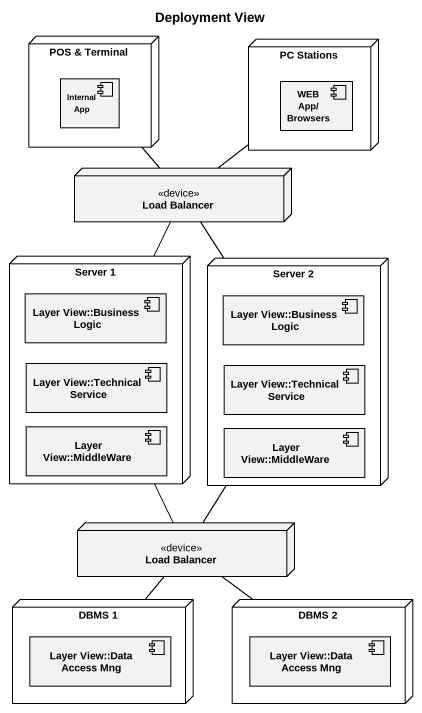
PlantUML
@startuml
title Deployment View
node "POS & Terminal" as POS_Terminal {
  component "Internal App" as Internal_App
}
node "PC Stations" as PC_Stations {
  component "WEB App/ Browsers" as WEB_App_Browsers
}
node "Load Balancer" as Load_Balancer <<device>>
node "Server 1" as Server_1 {
  component "Layer View::Business Logic" as Layer_View_Business_Logic
  component "Layer View::Technical Service" as Layer_View_Technical_Service
  component "Layer View::MiddleWare" as Layer_View_MiddleWare
}
node "Server 2" as Server_2 {
  component "Layer View::Business Logic" as Layer_View_Business_Logic_2
  component "Layer View::Technical Service" as Layer_View_Technical_Service_2
  component "Layer View::MiddleWare" as Layer_View_MiddleWare_2
}
node "Load Balancer" as Load_Balancer_2 <<device>>
node "DBMS 1" as DBMS_1 {
  component "Layer View::Data Access Mng" as Layer_View_Data_Access_Mng
}
node "DBMS 2" as DBMS_2 {
  component "Layer View::Data Access Mng" as Layer_View_Data_Access_Mng_2
}
POS_Terminal -- Load_Balancer
PC_Stations -- Load_Balancer
Load_Balancer -- Server_1
Load_Balancer -- Server_2
Load_Balancer_2 -up- Server_1
Load_Balancer_2 -up- Server_2
DBMS_1 -up- Load_Balancer_2
DBMS_2 -up- Load_Balancer_2
@enduml
